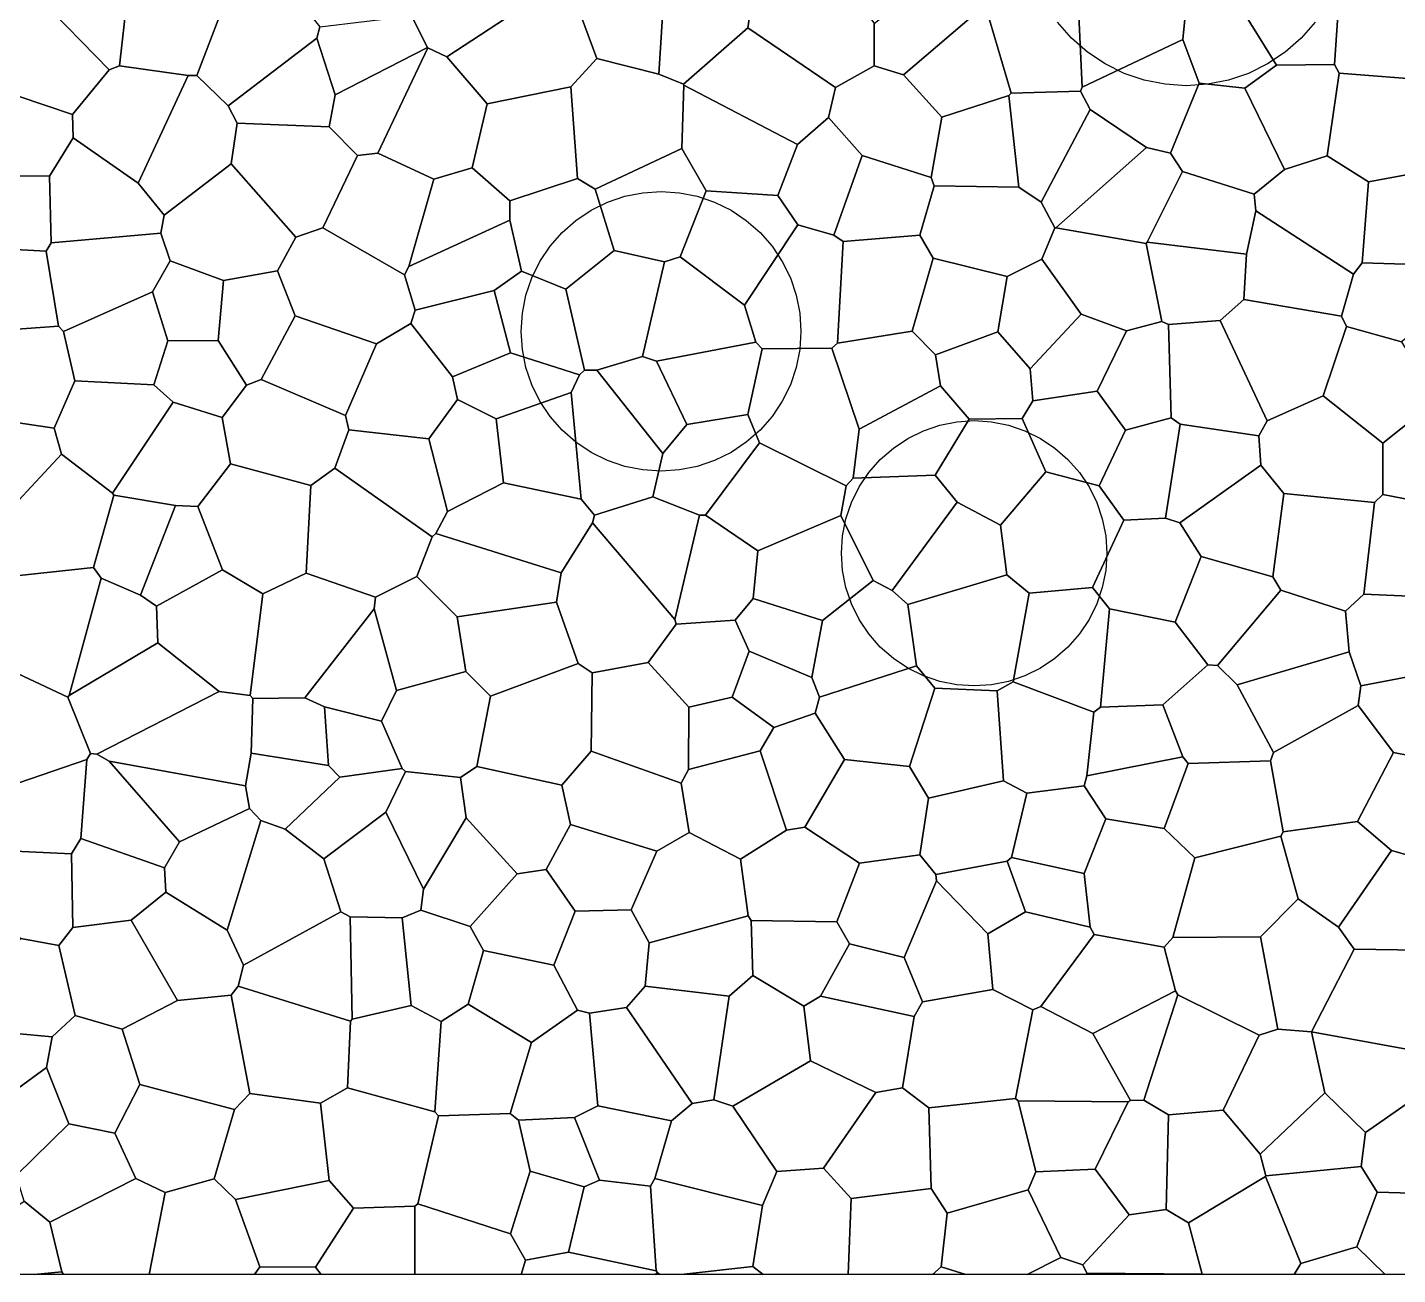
# Model space of a CAD drawing. Header units: metres. Extents: x -200 to 16600, y 0 to 16640.
# Drawn here: x 8404 to 13190, y 0 to 4357 of the extents above; entities that cross this region are included whole.
import ezdxf

# ---------------------------------------------------------------- set-up
doc = ezdxf.new("R2010")
doc.units = ezdxf.units.M
for name, color, linetype in [('PIVOS', 30, 'CONTINUOUS'), ('USO_AGRICULTURA', 30, 'CONTINUOUS'), ('USO_CAMPESTRE', 51, 'CONTINUOUS'), ('USO_PASTAGEM', 42, 'CONTINUOUS'), ('USO_SAVANICA', 82, 'CONTINUOUS'), ('USO_SILVICULTURA', 200, 'CONTINUOUS')]:
    doc.layers.add(name, color=color, linetype=linetype)

msp = doc.modelspace()

# ---------------------------------------------------------------- linework, layer by layer
at = {"layer": 'PIVOS'}
msp.add_lwpolyline([(12902.31, 4375.78), (12853.34, 4319.95), (12797.51, 4270.98), (12735.76, 4229.72), (12669.15, 4196.88), (12598.83, 4173), (12525.99, 4158.52), (12451.89, 4153.66), (12377.78, 4158.52), (12304.94, 4173), (12234.62, 4196.88), (12168.01, 4229.72), (12106.26, 4270.98), (12050.43, 4319.95), (12001.46, 4375.78)], dxfattribs=at)
for points in [[(11106.04, 3295.44), (11101.86, 3231.68), (11089.39, 3169), (11068.85, 3108.49), (11040.59, 3051.18), (11005.09, 2998.04), (10962.95, 2950), (10914.91, 2907.86), (10861.77, 2872.36), (10804.46, 2844.1), (10743.95, 2823.56), (10681.27, 2811.09), (10617.51, 2806.91), (10553.74, 2811.09), (10491.07, 2823.56), (10430.55, 2844.1), (10373.24, 2872.36), (10320.11, 2907.86), (10272.06, 2950), (10229.93, 2998.04), (10194.43, 3051.18), (10166.16, 3108.49), (10145.62, 3169), (10133.15, 3231.68), (10128.98, 3295.44), (10133.15, 3359.21), (10145.62, 3421.89), (10166.16, 3482.4), (10194.43, 3539.71), (10229.93, 3592.84), (10272.06, 3640.89), (10320.11, 3683.02), (10373.24, 3718.52), (10430.55, 3746.79), (10491.07, 3767.33), (10553.74, 3779.8), (10617.51, 3783.98), (10681.27, 3779.8), (10743.95, 3767.33), (10804.46, 3746.79), (10861.77, 3718.52), (10914.91, 3683.02), (10962.95, 3640.89), (11005.09, 3592.84), (11040.59, 3539.71), (11068.85, 3482.4), (11089.39, 3421.89), (11101.86, 3359.21)], [(12174.21, 2520.27), (12170.25, 2459.78), (12158.42, 2400.32), (12138.94, 2342.92), (12112.12, 2288.55), (12078.45, 2238.15), (12038.48, 2192.57), (11992.9, 2152.6), (11942.5, 2118.92), (11888.13, 2092.11), (11830.72, 2072.63), (11771.27, 2060.8), (11710.78, 2056.83), (11650.29, 2060.8), (11590.83, 2072.63), (11533.43, 2092.11), (11479.06, 2118.92), (11428.66, 2152.6), (11383.08, 2192.57), (11343.11, 2238.15), (11309.43, 2288.55), (11282.62, 2342.92), (11263.14, 2400.32), (11251.31, 2459.78), (11247.35, 2520.27), (11251.31, 2580.76), (11263.14, 2640.21), (11282.62, 2697.62), (11309.43, 2751.98), (11343.11, 2802.39), (11383.08, 2847.96), (11428.66, 2887.93), (11479.06, 2921.61), (11533.43, 2948.42), (11590.83, 2967.91), (11650.29, 2979.74), (11710.78, 2983.7), (11771.27, 2979.74), (11830.72, 2967.91), (11888.13, 2948.42), (11942.5, 2921.61), (11992.9, 2887.93), (12038.48, 2847.96), (12078.45, 2802.39), (12112.12, 2751.98), (12138.94, 2697.62), (12158.42, 2640.21), (12170.25, 2580.76)]]:
    msp.add_lwpolyline(points, close=True, dxfattribs=at)
at = {"layer": 'USO_AGRICULTURA'}
for points in [[(10040.01, 4696.37), (10251.61, 4505.68), (9869.57, 4254.53), (9802.44, 4285.94), (9801.56, 4286.97), (9749.93, 4387.95)], [(10460.67, 4647.31), (10627.31, 4471.48), (10609.96, 4194.45), (10393.31, 4248.77), (10306.22, 4485.66), (10460.35, 4647.43)], [(10763.24, 4573.96), (10923.57, 4568.57), (10936.76, 4465.61), (10919.9, 4355.35), (10696.04, 4158.91), (10609.96, 4194.45), (10627.31, 4471.48)], [(11599.75, 4562.57), (11741.95, 4466.7), (11751.45, 4448.29), (11748.87, 4434.72), (11464.23, 4191.27), (11361.59, 4222.98), (11361.83, 4371.49)], [(10251.61, 4505.68), (10306.22, 4485.66), (10393.31, 4248.77), (10302.65, 4150.25), (10010.04, 4090.65), (9869.57, 4254.53)], [(12761.53, 4539.51), (12986.03, 4468.17), (12969.6, 4227.32), (12766.44, 4224.92), (12634.72, 4436.97)], [(13073.24, 4541.41), (13360.4, 4433.96), (13312.92, 4171.78), (12986.26, 4197.85), (12969.6, 4227.32), (12986.03, 4468.17)], [(10936.76, 4465.61), (11304.08, 4455.08), (11361.83, 4371.49), (11361.59, 4222.98), (11226.62, 4147.77), (10919.9, 4355.35)], [(12108.83, 4486.74), (12415.26, 4440.86), (12448.26, 4397.63), (12439.55, 4314.87), (12087.76, 4148.11), (12074.19, 4449.2)], [(11464.23, 4191.27), (11748.87, 4434.72), (11840.18, 4127.24), (11832.42, 4119.27), (11598.29, 4043.68)], [(11751.45, 4448.29), (12074.19, 4449.2), (12087.76, 4148.11), (12081.95, 4134.4), (11840.18, 4127.24), (11748.87, 4434.72)], [(12448.26, 4397.63), (12634.72, 4436.97), (12766.44, 4224.92), (12656, 4145.41), (12496.73, 4162.98), (12439.55, 4314.87)], [(10919.9, 4355.35), (11226.62, 4147.77), (11202.49, 4042.29), (11094.43, 3947.76), (10696.97, 4155.03), (10696.04, 4158.91)], [(12087.76, 4148.11), (12439.55, 4314.87), (12496.73, 4162.98), (12396.57, 3917.49), (12312.6, 3937.44), (12115.88, 4070.43), (12081.95, 4134.4)], [(9869.57, 4254.53), (10010.04, 4090.65), (9957.96, 3866.61), (9823.54, 3827.63), (9628.4, 3917.66), (9802.44, 4285.94)], [(10609.96, 4194.45), (10696.04, 4158.91), (10696.97, 4155.03), (10689.58, 3934.12), (10386.93, 3792.8), (10325.88, 3829.52), (10302.65, 4150.25), (10393.31, 4248.77)], [(11361.59, 4222.98), (11464.23, 4191.27), (11598.29, 4043.68), (11561.09, 3833.19), (11319.29, 3909.74), (11202.49, 4042.29), (11226.62, 4147.77)], [(12766.44, 4224.92), (12969.6, 4227.32), (12986.26, 4197.85), (12943.99, 3908.9), (12794.9, 3861.39), (12656, 4145.41)], [(12986.26, 4197.85), (13312.92, 4171.78), (13333.73, 4141.46), (13322.51, 3900.02), (13245.3, 3847.1), (13087.77, 3817.98), (12943.99, 3908.9)], [(9957.96, 3866.61), (10010.04, 4090.65), (10302.65, 4150.25), (10325.88, 3829.52), (10088.62, 3751.12)], [(10696.97, 4155.03), (11094.43, 3947.76), (11025.53, 3769.82), (10775.46, 3786.8), (10689.58, 3934.12)], [(11598.29, 4043.68), (11832.42, 4119.27), (11866.89, 3798.85), (11571.38, 3804.11), (11561.09, 3833.19)], [(11840.18, 4127.24), (12081.95, 4134.4), (12115.88, 4070.43), (11944.82, 3747.1), (11866.89, 3798.85), (11832.42, 4119.27)], [(12496.73, 4162.98), (12656, 4145.41), (12794.9, 3861.39), (12688.73, 3774.43), (12438.44, 3854.32), (12396.57, 3917.49)], [(12115.88, 4070.43), (12312.6, 3937.44), (11996.64, 3657.68), (11993.22, 3657.19), (11944.82, 3747.1)], [(11202.49, 4042.29), (11319.29, 3909.74), (11220.56, 3632), (11095.17, 3668), (11025.53, 3769.82), (11094.43, 3947.76)], [(10689.58, 3934.12), (10775.46, 3786.8), (10684.12, 3555.42), (10629.56, 3537.87), (10453.49, 3578.48), (10386.93, 3792.8)], [(11996.64, 3657.68), (12312.6, 3937.44), (12396.57, 3917.49), (12438.44, 3854.32), (12314.57, 3606.78), (12311.07, 3601.91)], [(11319.29, 3909.74), (11561.09, 3833.19), (11571.38, 3804.11), (11521.09, 3631.87), (11253.24, 3609.15), (11220.56, 3632)], [(12794.9, 3861.39), (12943.99, 3908.9), (13087.77, 3817.98), (13066.32, 3534.96), (13036.27, 3495.09), (12694.91, 3716.04), (12688.73, 3774.43)], [(9957.96, 3866.61), (10088.62, 3751.12), (10089.67, 3683.79), (9736.05, 3521.91), (9823.54, 3827.63)], [(10325.88, 3829.52), (10386.93, 3792.8), (10453.49, 3578.48), (10284.92, 3443.21), (10129.83, 3505.82), (10089.67, 3683.79), (10088.62, 3751.12)], [(12438.44, 3854.32), (12688.73, 3774.43), (12694.91, 3716.04), (12661.79, 3565.04), (12314.57, 3606.78)], [(13087.77, 3817.98), (13245.3, 3847.1), (13366.88, 3525.48), (13066.32, 3534.96)], [(11025.53, 3769.82), (11095.17, 3668), (10909.21, 3387.17), (10684.12, 3555.42), (10775.46, 3786.8)], [(11571.38, 3804.11), (11866.89, 3798.85), (11944.82, 3747.1), (11993.22, 3657.19), (11947.51, 3547.58), (11825.74, 3487.21), (11567.22, 3551.53), (11521.09, 3631.87)], [(12694.91, 3716.04), (13036.27, 3495.09), (12993.92, 3348.89), (12652.41, 3406.3), (12661.79, 3565.04)], [(9736.05, 3521.91), (10089.67, 3683.79), (10129.83, 3505.82), (10034.31, 3437.92), (9758.14, 3369.89), (9721.46, 3492.36)], [(11095.17, 3668), (11220.56, 3632), (11253.24, 3609.15), (11234.16, 3254.71), (11213.24, 3236.16), (10970.81, 3234.85), (10947.93, 3258.03), (10909.21, 3387.17)], [(11996.64, 3657.68), (12311.07, 3601.91), (12366.43, 3329.5), (12243.37, 3297.76), (12085, 3355.04), (11947.51, 3547.58), (11993.22, 3657.19)], [(11234.16, 3254.71), (11253.24, 3609.15), (11521.09, 3631.87), (11567.22, 3551.53), (11494.06, 3296.37)], [(12311.07, 3601.91), (12314.57, 3606.78), (12661.79, 3565.04), (12652.41, 3406.3), (12570.41, 3332.99), (12389.58, 3319.12), (12366.43, 3329.5)], [(10453.49, 3578.48), (10629.56, 3537.87), (10552.59, 3207.43), (10393.03, 3159.34), (10349.84, 3159.32), (10284.92, 3443.21)], [(10684.12, 3555.42), (10909.21, 3387.17), (10947.93, 3258.03), (10601.96, 3191.49), (10552.59, 3207.43), (10629.56, 3537.87)], [(11567.22, 3551.53), (11825.74, 3487.21), (11794.06, 3294.32), (11575.57, 3213.81), (11494.06, 3296.37)], [(11825.74, 3487.21), (11947.51, 3547.58), (12085, 3355.04), (11906.12, 3164.94), (11794.06, 3294.32)], [(10129.83, 3505.82), (10284.92, 3443.21), (10349.84, 3159.32), (10332.61, 3143.07), (10091.86, 3220.81), (10034.31, 3437.92)], [(13066.32, 3534.96), (13366.88, 3525.48), (13412.2, 3497.36), (13369.64, 3392.04), (13203.74, 3258.59), (13010.84, 3312.08), (12993.92, 3348.89), (13036.27, 3495.09)], [(9758.14, 3369.89), (10034.31, 3437.92), (10091.86, 3220.81), (9888.41, 3136.14), (9743.01, 3322.34)], [(12652.41, 3406.3), (12993.92, 3348.89), (13010.84, 3312.08), (12930.23, 3069.75), (12734.55, 2983.38), (12570.41, 3332.99)], [(12085, 3355.04), (12243.37, 3297.76), (12140, 3086.83), (11915.59, 3053.13), (11906.12, 3164.94)], [(12366.43, 3329.5), (12389.58, 3319.12), (12399.31, 2992.78), (12239.13, 2949.71), (12140, 3086.83), (12243.37, 3297.76)], [(12399.31, 2992.78), (12389.58, 3319.12), (12570.41, 3332.99), (12734.55, 2983.38), (12704.83, 2930.07), (12430.1, 2970.7)], [(13010.84, 3312.08), (13203.74, 3258.59), (13327.02, 3054.65), (13138.4, 2905.12), (12930.23, 3069.75)], [(10601.96, 3191.49), (10947.93, 3258.03), (10970.81, 3234.85), (10920.43, 3005.11), (10707.51, 2970.61)], [(11234.16, 3254.71), (11494.06, 3296.37), (11575.57, 3213.81), (11593.85, 3104.83), (11309.61, 2954.26), (11213.24, 3236.16)], [(11593.85, 3104.83), (11575.57, 3213.81), (11794.06, 3294.32), (11906.12, 3164.94), (11915.59, 3053.13), (11878.44, 2990.89), (11693.26, 2988.17)], [(10091.86, 3220.81), (10332.61, 3143.07), (10303.01, 3081.32), (10041.55, 2990.3), (9906.84, 3057.2), (9888.41, 3136.14)], [(10393.03, 3159.34), (10552.59, 3207.43), (10601.96, 3191.49), (10707.51, 2970.61), (10623.03, 2869.09)], [(10970.81, 3234.85), (11213.24, 3236.16), (11309.61, 2954.26), (11288.69, 2782.13), (11263.37, 2755.94), (10961.71, 2905.87), (10920.43, 3005.11)], [(10393.03, 3159.34), (10623.03, 2869.09), (10588.41, 2717.31), (10384.75, 2653.09), (10338.03, 2708.83), (10303.01, 3081.32), (10332.61, 3143.07), (10349.84, 3159.32)], [(10067.17, 2765.98), (10041.55, 2990.3), (10303.01, 3081.32), (10338.03, 2708.83)], [(11593.85, 3104.83), (11693.26, 2988.17), (11574.23, 2793.54), (11288.69, 2782.13), (11309.61, 2954.26)], [(11915.59, 3053.13), (12140, 3086.83), (12239.13, 2949.71), (12147.25, 2755.24), (11960.69, 2804.58), (11878.44, 2990.89)], [(12734.55, 2983.38), (12930.23, 3069.75), (13138.4, 2905.12), (13138.01, 2725.78), (13109.55, 2697.9), (12792.62, 2728.6), (12712.65, 2828.35), (12704.83, 2930.07)], [(9906.84, 3057.2), (10041.55, 2990.3), (10067.17, 2765.98), (9871.56, 2666.16), (9805.86, 2919.65)], [(13327.02, 3054.65), (13537.57, 3033.45), (13596.93, 2948.78), (13246.78, 2704.62), (13138.01, 2725.78), (13138.4, 2905.12)], [(10707.51, 2970.61), (10920.43, 3005.11), (10961.71, 2905.87), (10772.36, 2653.76), (10751.62, 2653.32), (10588.41, 2717.31), (10623.03, 2869.09)], [(11574.23, 2793.54), (11693.26, 2988.17), (11878.44, 2990.89), (11960.69, 2804.58), (11802.59, 2617.77), (11650.96, 2699.04)], [(12147.25, 2755.24), (12239.13, 2949.71), (12399.31, 2992.78), (12430.1, 2970.7), (12378.82, 2642.28), (12233.41, 2635.61)], [(12378.82, 2642.28), (12430.1, 2970.7), (12704.83, 2930.07), (12712.65, 2828.35), (12428.69, 2626.75)], [(10772.36, 2653.76), (10961.71, 2905.87), (11263.37, 2755.94), (11244.8, 2651.75), (10954.95, 2529.2)], [(12428.69, 2626.75), (12712.65, 2828.35), (12792.62, 2728.6), (12753.48, 2437.58), (12503.18, 2508.97)], [(9478.13, 2817.41), (9817.67, 2577.87), (9763.94, 2438.49), (9620.16, 2366.56), (9377.97, 2450.65), (9393.79, 2756.63)], [(11288.69, 2782.13), (11574.23, 2793.54), (11650.96, 2699.04), (11424.19, 2389.64), (11358.66, 2424.5), (11244.8, 2651.75), (11263.37, 2755.94)], [(12147.25, 2755.24), (12233.41, 2635.61), (12124.03, 2400.31), (11903.41, 2381.24), (11825.44, 2444.26), (11802.59, 2617.77), (11960.69, 2804.58)], [(10067.17, 2765.98), (10338.03, 2708.83), (10384.75, 2653.09), (10378.37, 2626.11), (10268.15, 2451.5), (9831.02, 2589.48), (9871.56, 2666.16)], [(12792.62, 2728.6), (13109.55, 2697.9), (13072.04, 2377.48), (13007.7, 2317.43), (12781.48, 2390.92), (12753.48, 2437.58)], [(10588.41, 2717.31), (10751.62, 2653.32), (10665.62, 2288.37), (10378.37, 2626.11), (10384.75, 2653.09)], [(11424.19, 2389.64), (11650.96, 2699.04), (11802.59, 2617.77), (11825.44, 2444.26), (11478.67, 2341.33)], [(13109.55, 2697.9), (13138.01, 2725.78), (13246.78, 2704.62), (13463.74, 2540.06), (13486.23, 2480.13), (13485.71, 2477.82), (13364.5, 2364.65), (13072.04, 2377.48)], [(10772.36, 2653.76), (10954.95, 2529.2), (10939.43, 2361.61), (10876.65, 2286.42), (10670.07, 2272.19), (10665.62, 2288.37), (10751.62, 2653.32)], [(10939.43, 2361.61), (10954.95, 2529.2), (11244.8, 2651.75), (11358.66, 2424.5), (11181.32, 2285.12)], [(12233.41, 2635.61), (12378.82, 2642.28), (12428.69, 2626.75), (12503.18, 2508.97), (12412.49, 2279.19), (12183.19, 2326.02), (12124.03, 2400.31)], [(9817.67, 2577.87), (9831.02, 2589.48), (10268.15, 2451.5), (10252.67, 2349.89), (9904.8, 2298.4), (9763.94, 2438.49)], [(10378.37, 2626.11), (10665.62, 2288.37), (10670.07, 2272.19), (10572.35, 2138.63), (10376.53, 2102.5), (10327.26, 2135.36), (10252.67, 2349.89), (10268.15, 2451.5)], [(12503.18, 2508.97), (12753.48, 2437.58), (12781.48, 2390.92), (12560.21, 2128.37), (12527.32, 2130.64), (12412.49, 2279.19)], [(9085.5, 2462.51), (9226.99, 2378.17), (9182.61, 2023.57), (9073.39, 2037.27), (8859.57, 2207.18), (8855.64, 2334.94)], [(9377.97, 2450.65), (9620.16, 2366.56), (9614.91, 2326.35), (9373.44, 2014.89), (9191.8, 2012.27), (9182.61, 2023.57), (9226.99, 2378.17)], [(11825.44, 2444.26), (11903.41, 2381.24), (11847.12, 2070.42), (11791.69, 2039.42), (11573.21, 2049.05), (11508.95, 2127.28), (11478.67, 2341.33)], [(9763.94, 2438.49), (9904.8, 2298.4), (9935.11, 2106.67), (9693, 2040.63), (9614.91, 2326.35), (9620.16, 2366.56)], [(11424.19, 2389.64), (11478.67, 2341.33), (11508.95, 2127.28), (11170.65, 2017.9), (11144.08, 2085.69), (11181.32, 2285.12), (11358.66, 2424.5)], [(12124.03, 2400.31), (12183.19, 2326.02), (12152.04, 1982.99), (12128.95, 1965.41), (11847.12, 2070.42), (11903.41, 2381.24)], [(10252.67, 2349.89), (10327.26, 2135.36), (10021.61, 2021.23), (9935.11, 2106.67), (9904.8, 2298.4)], [(10939.43, 2361.61), (11181.32, 2285.12), (11144.08, 2085.69), (10924.83, 2177.8), (10876.65, 2286.42)], [(12781.48, 2390.92), (13007.7, 2317.43), (13020.55, 2176.17), (12629.5, 2060.83), (12560.21, 2128.37)], [(13072.04, 2377.48), (13364.5, 2364.65), (13407.85, 2123.44), (13061.91, 2057.51), (13020.55, 2176.17), (13007.7, 2317.43)], [(9614.91, 2326.35), (9693, 2040.63), (9640.92, 1933.33), (9441.33, 1983.85), (9373.44, 2014.89)], [(12412.49, 2279.19), (12527.32, 2130.64), (12370.42, 1990.1), (12152.04, 1982.99), (12183.19, 2326.02)], [(10876.65, 2286.42), (10924.83, 2177.8), (10865.24, 2017.71), (10714.2, 1982.35), (10572.35, 2138.63), (10670.07, 2272.19)], [(8545.72, 2017.85), (8550.35, 2023.45), (8859.57, 2207.18), (9073.39, 2037.27), (8646.19, 1818.38), (8624.31, 1820.53)], [(10924.83, 2177.8), (11144.08, 2085.69), (11170.65, 2017.9), (11155.39, 1961.68), (11011.55, 1910.98), (10865.24, 2017.71)], [(12755.81, 1823.74), (12629.5, 2060.83), (13020.55, 2176.17), (13061.91, 2057.51), (13051.87, 1988.17)], [(9935.11, 2106.67), (10021.61, 2021.23), (9973.71, 1775.52), (9916.93, 1736.58), (9724.51, 1757.64), (9713.67, 1768.62), (9640.92, 1933.33), (9693, 2040.63)], [(10327.26, 2135.36), (10376.53, 2102.5), (10373.8, 1828.57), (10271.22, 1709.68), (9973.71, 1775.52), (10021.61, 2021.23)], [(10572.35, 2138.63), (10714.2, 1982.35), (10713.38, 1765), (10687.47, 1717.17), (10373.8, 1828.57), (10376.53, 2102.5)], [(11170.65, 2017.9), (11508.95, 2127.28), (11573.21, 2049.05), (11484.67, 1775.34), (11258.26, 1799.91), (11155.39, 1961.68)], [(12560.21, 2128.37), (12629.5, 2060.83), (12755.81, 1823.74), (12746.47, 1795.17), (12457.81, 1785.15), (12439.98, 1808.91), (12370.42, 1990.1), (12527.32, 2130.64)], [(13061.91, 2057.51), (13407.85, 2123.44), (13522.93, 2026.98), (13235.03, 1812.54), (13175.84, 1824.26), (13051.87, 1988.17)], [(11847.12, 2070.42), (12128.95, 1965.41), (12104.35, 1742.85), (12094.67, 1707.88), (11894.71, 1682.13), (11813.75, 1725.53), (11791.69, 2039.42)], [(9182.61, 2023.57), (9191.8, 2012.27), (9185.35, 1822.23), (9165.82, 1707.59), (8689.63, 1793.29), (8646.19, 1818.38), (9073.39, 2037.27)], [(9373.44, 2014.89), (9441.33, 1983.85), (9456.11, 1778.95), (9185.35, 1822.23), (9191.8, 2012.27)], [(10865.24, 2017.71), (11011.55, 1910.98), (10963.66, 1829.83), (10713.38, 1765), (10714.2, 1982.35)], [(11573.21, 2049.05), (11791.69, 2039.42), (11813.75, 1725.53), (11551.33, 1664.04), (11484.67, 1775.34)], [(9640.92, 1933.33), (9713.67, 1768.62), (9495.39, 1737.9), (9456.11, 1778.95), (9441.33, 1983.85)], [(12152.04, 1982.99), (12370.42, 1990.1), (12439.98, 1808.91), (12104.35, 1742.85), (12128.95, 1965.41)], [(12755.81, 1823.74), (13051.87, 1988.17), (13175.84, 1824.26), (13049.2, 1582.7), (12790.58, 1547.12), (12746.47, 1795.17)], [(11155.39, 1961.68), (11258.26, 1799.91), (11119.55, 1563.24), (11055.19, 1553.32), (10963.66, 1829.83), (11011.55, 1910.98)], [(8689.63, 1793.29), (8934.86, 1512.22), (8882.9, 1421.48), (8590.43, 1523.69), (8611.43, 1799.96), (8624.31, 1820.53), (8646.19, 1818.38)], [(9185.35, 1822.23), (9456.11, 1778.95), (9495.39, 1737.9), (9304.21, 1556.09), (9219.3, 1586.96), (9179.75, 1628.49), (9165.82, 1707.59)], [(10373.8, 1828.57), (10687.47, 1717.17), (10714.95, 1544.12), (10602.18, 1479.94), (10300.72, 1572.05), (10271.22, 1709.68)], [(10713.38, 1765), (10963.66, 1829.83), (11055.19, 1553.32), (10894.43, 1451.33), (10714.95, 1544.12), (10687.47, 1717.17)], [(13235.03, 1812.54), (13310.99, 1735.99), (13291.78, 1459.21), (13283.68, 1449.67), (13169.08, 1481.48), (13049.2, 1582.7), (13175.84, 1824.26)], [(8689.63, 1793.29), (9165.82, 1707.59), (9179.75, 1628.49), (8934.86, 1512.22)], [(9973.71, 1775.52), (10271.22, 1709.68), (10300.72, 1572.05), (10215.73, 1415.41), (10115.12, 1400.27), (9937.01, 1595.56), (9916.93, 1736.58)], [(11119.55, 1563.24), (11258.26, 1799.91), (11484.67, 1775.34), (11551.33, 1664.04), (11521.48, 1467.11), (11310.86, 1437.05)], [(12104.35, 1742.85), (12439.98, 1808.91), (12457.81, 1785.15), (12374.47, 1558.86), (12170.61, 1592.13), (12094.67, 1707.88)], [(12374.47, 1558.86), (12457.81, 1785.15), (12746.47, 1795.17), (12790.58, 1547.12), (12782.52, 1532.3), (12481.43, 1456.06)], [(9713.67, 1768.62), (9724.51, 1757.64), (9656.49, 1615.66), (9439.13, 1452.3), (9304.21, 1556.09), (9495.39, 1737.9)], [(9724.51, 1757.64), (9916.93, 1736.58), (9937.01, 1595.56), (9787.54, 1346.71), (9656.49, 1615.66)], [(11813.75, 1725.53), (11894.71, 1682.13), (11841.61, 1457.39), (11825.68, 1444.14), (11576.67, 1398.11), (11521.48, 1467.11), (11551.33, 1664.04)], [(12094.67, 1707.88), (12170.61, 1592.13), (12095.01, 1401.68), (11841.61, 1457.39), (11894.71, 1682.13)], [(9179.75, 1628.49), (9219.3, 1586.96), (9101.66, 1203.86), (8888.14, 1335.71), (8882.9, 1421.48), (8934.86, 1512.22)], [(9304.21, 1556.09), (9439.13, 1452.3), (9498.81, 1266.93), (9158.69, 1080.74), (9101.66, 1203.86), (9219.3, 1586.96)], [(9656.49, 1615.66), (9787.54, 1346.71), (9778.3, 1273.65), (9712.99, 1246.23), (9531.37, 1249.97), (9498.81, 1266.93), (9439.13, 1452.3)], [(9937.01, 1595.56), (10115.12, 1400.27), (9950.96, 1216.46), (9778.3, 1273.65), (9787.54, 1346.71)], [(12374.47, 1558.86), (12481.43, 1456.06), (12404.28, 1177.86), (12373.99, 1143.76), (12130.24, 1188.56), (12115.82, 1213.54), (12095.01, 1401.68), (12170.61, 1592.13)], [(12790.58, 1547.12), (13049.2, 1582.7), (13169.08, 1481.48), (12983.65, 1214.07), (12842.85, 1312.77), (12782.52, 1532.3)], [(10300.72, 1572.05), (10602.18, 1479.94), (10512.48, 1273.92), (10317.66, 1269.77), (10215.73, 1415.41)], [(10714.95, 1544.12), (10894.43, 1451.33), (10921.7, 1253.68), (10575.94, 1159.38), (10512.48, 1273.92), (10602.18, 1479.94)], [(12481.43, 1456.06), (12782.52, 1532.3), (12842.85, 1312.77), (12711.47, 1179.56), (12404.28, 1177.86)], [(8234.63, 1484.72), (8557.68, 1469.85), (8562.95, 1213.17), (8513.73, 1150.06), (8381.68, 1174.84), (8206.95, 1280.86)], [(8590.43, 1523.69), (8882.9, 1421.48), (8888.14, 1335.71), (8766.52, 1237.92), (8562.95, 1213.17), (8557.68, 1469.85)], [(11310.86, 1437.05), (11521.48, 1467.11), (11576.67, 1398.11), (11579.4, 1375.59), (11466.98, 1107.98), (11275.9, 1156.04), (11231.28, 1232.37)], [(11576.67, 1398.11), (11825.68, 1444.14), (11890.2, 1267.99), (11758.09, 1190.1), (11579.4, 1375.59)], [(11841.61, 1457.39), (12095.01, 1401.68), (12115.82, 1213.54), (11890.2, 1267.99), (11825.68, 1444.14)], [(13169.08, 1481.48), (13283.68, 1449.67), (13342.48, 1243.88), (13265.64, 1132.93), (13037.96, 1137.52), (12983.65, 1214.07)], [(9950.96, 1216.46), (10115.12, 1400.27), (10215.73, 1415.41), (10317.66, 1269.77), (10242.55, 1081.62), (9997.02, 1132.56)], [(11579.4, 1375.59), (11758.09, 1190.1), (11776.61, 996.29), (11530.15, 952.72), (11466.98, 1107.98)], [(8766.52, 1237.92), (8888.14, 1335.71), (9101.66, 1203.86), (9158.69, 1080.74), (9139.77, 1007.92), (9116.45, 976.07), (8928.43, 957.68)], [(12842.85, 1312.77), (12983.65, 1214.07), (13037.96, 1137.52), (12889.58, 848.19), (12889.36, 848.06), (12771.48, 857.66), (12711.47, 1179.56)], [(9498.81, 1266.93), (9531.37, 1249.97), (9538.58, 891.86), (9533.24, 885.33), (9139.77, 1007.92), (9158.69, 1080.74)], [(9538.58, 891.86), (9531.37, 1249.97), (9712.99, 1246.23), (9744.37, 939.86)], [(9950.96, 1216.46), (9997.02, 1132.56), (9944.15, 944.4), (9849.68, 884.07), (9744.37, 939.86), (9712.99, 1246.23), (9778.3, 1273.65)], [(10512.48, 1273.92), (10575.94, 1159.38), (10561.96, 1007.59), (10496.3, 933.05), (10367.05, 912.99), (10324.99, 923.93), (10242.55, 1081.62), (10317.66, 1269.77)], [(10921.7, 1253.68), (10931.87, 1236.78), (10938.02, 1044.59), (10855.55, 973.36), (10561.96, 1007.59), (10575.94, 1159.38)], [(11890.2, 1267.99), (12115.82, 1213.54), (12130.24, 1188.56), (11943.3, 937.09), (11915.73, 925.32), (11776.61, 996.29), (11758.09, 1190.1)], [(8766.52, 1237.92), (8928.43, 957.68), (8735.58, 857.08), (8571.44, 905.58), (8513.73, 1150.06), (8562.95, 1213.17)], [(8513.73, 1150.06), (8571.44, 905.58), (8490.69, 830.23), (8236.09, 853.9), (8191.37, 936.35), (8381.68, 1174.84)], [(12130.24, 1188.56), (12373.99, 1143.76), (12413.89, 991.86), (12125.51, 842.45), (11943.3, 937.09)], [(12404.28, 1177.86), (12711.47, 1179.56), (12771.48, 857.66), (12706.17, 836.29), (12422.7, 977.47), (12413.89, 991.86), (12373.99, 1143.76)], [(10242.55, 1081.62), (10324.99, 923.93), (10164.42, 811.2), (9944.15, 944.4), (9997.02, 1132.56)], [(13037.96, 1137.52), (13265.64, 1132.93), (13361.01, 892.5), (13323.11, 769.53), (12889.58, 848.19)], [(9139.77, 1007.92), (9533.24, 885.33), (9522.33, 652.62), (9427.36, 598.55), (9181.2, 632.39), (9116.45, 976.07)], [(10561.96, 1007.59), (10855.55, 973.36), (10801.24, 611.03), (10725.52, 597.9), (10496.3, 933.05)], [(9116.45, 976.07), (9181.2, 632.39), (9128.02, 576.89), (8796.71, 663.61), (8735.58, 857.08), (8928.43, 957.68)], [(11776.61, 996.29), (11915.73, 925.32), (11855.4, 615.54), (11552.39, 582.26), (11460.96, 652.75), (11501.62, 901.78), (11530.15, 952.72)], [(12125.51, 842.45), (12413.89, 991.86), (12422.7, 977.47), (12303.58, 609.14), (12257.09, 607.99)], [(12303.58, 609.14), (12422.7, 977.47), (12706.17, 836.29), (12580.01, 574.86), (12389.66, 557.72)], [(9538.58, 891.86), (9744.37, 939.86), (9849.68, 884.07), (9827.33, 569.18), (9522.33, 652.62), (9533.24, 885.33)], [(9944.15, 944.4), (10164.42, 811.2), (10089.93, 562.83), (9840.5, 554.6), (9827.33, 569.18), (9849.68, 884.07)], [(10315.19, 549.39), (10119.88, 539.25), (10089.93, 562.83), (10164.42, 811.2), (10324.99, 923.93), (10367.05, 912.99), (10397.07, 589.08)], [(10496.3, 933.05), (10725.52, 597.9), (10654.24, 537.22), (10397.07, 589.08), (10367.05, 912.99)], [(11943.3, 937.09), (12125.51, 842.45), (12257.09, 607.99), (12248.83, 603.57), (11864.17, 606.92), (11855.4, 615.54), (11915.73, 925.32)], [(12771.48, 857.66), (12889.36, 848.06), (12935.74, 634.69), (12709.89, 420.25), (12580.01, 574.86), (12706.17, 836.29)], [(12889.58, 848.19), (13323.11, 769.53), (13346.41, 683.82), (13077.18, 496.5), (12935.74, 634.69), (12889.36, 848.06)], [(10867.64, 588.93), (11139.52, 746.3), (11367.27, 635.71), (11184.15, 371.54), (11021.14, 360.6)], [(13346.41, 683.82), (13461.05, 579.4), (13239.93, 283.95), (13118.71, 287.63), (13062.53, 377.41), (13077.18, 496.5)], [(9181.2, 632.39), (9427.36, 598.55), (9457.59, 328.59), (9130.85, 262.19), (9056.42, 334.07), (9128.02, 576.89)], [(9522.33, 652.62), (9827.33, 569.18), (9840.5, 554.6), (9767.89, 247.5), (9757.3, 238.72), (9543.51, 232.56), (9457.59, 328.59), (9427.36, 598.55)], [(12935.74, 634.69), (13077.18, 496.5), (13062.53, 377.41), (12730.13, 345.58), (12709.89, 420.25)], [(10315.19, 549.39), (10397.07, 589.08), (10654.24, 537.22), (10595.92, 336.15), (10580.82, 309.24), (10402.78, 330.45)], [(10867.64, 588.93), (11021.14, 360.6), (10971.09, 241.44), (10595.92, 336.15), (10654.24, 537.22), (10725.52, 597.9), (10801.24, 611.03)], [(11855.4, 615.54), (11864.17, 606.92), (11926.14, 358.81), (11899.61, 295.85), (11616.67, 214.96), (11560.83, 301.14), (11552.39, 582.26)], [(12133.08, 368.44), (11926.14, 358.81), (11864.17, 606.92), (12248.83, 603.57)], [(12303.58, 609.14), (12389.66, 557.72), (12381.39, 227.44), (12252.7, 208.43), (12133.08, 368.44), (12248.83, 603.57), (12257.09, 607.99)], [(12580.01, 574.86), (12709.89, 420.25), (12730.13, 345.58), (12729, 342.23), (12458.99, 180.92), (12381.39, 227.44), (12389.66, 557.72)], [(9840.5, 554.6), (10089.93, 562.83), (10119.88, 539.25), (10160.41, 361.17), (10091.01, 142.47), (9767.89, 247.5)], [(10315.19, 549.39), (10402.78, 330.45), (10348.47, 306.2), (10160.41, 361.17), (10119.88, 539.25)], [(10091.01, 142.47), (10160.41, 361.17), (10348.47, 306.2), (10294.07, 77.99), (10144.45, 50.69)], [(10595.92, 336.15), (10971.09, 241.44), (10938.16, 28.69), (10687.15, 0), (10613.96, 0), (10605.32, 6.4), (10600.02, 13.59), (10580.82, 309.24)], [(11184.15, 371.54), (11280.95, 266.47), (11270.47, 0), (10973.43, 0), (10938.16, 28.69), (10971.09, 241.44), (11021.14, 360.6)], [(12133.08, 368.44), (12252.7, 208.43), (12089.91, 34.36), (12013.24, 59.34), (11899.61, 295.85), (11926.14, 358.81)], [(12458.99, 180.92), (12729, 342.23), (12852.13, 38.51), (12828.25, 0), (12507.88, 0), (12506.89, 2.08)], [(12730.13, 345.58), (13062.53, 377.41), (13118.71, 287.63), (13047.73, 96.76), (12852.13, 38.51), (12729, 342.23)], [(9130.85, 262.19), (9457.59, 328.59), (9543.51, 232.56), (9410.48, 26.54), (9216.16, 27.3)], [(10402.78, 330.45), (10580.82, 309.24), (10600.02, 13.59), (10294.07, 77.99), (10348.47, 306.2)], [(11560.83, 301.14), (11616.67, 214.96), (11595.93, 27.48), (11565.24, 0), (11270.47, 0), (11280.95, 266.47)], [(11899.61, 295.85), (12013.24, 59.34), (11896.16, 0), (11682.13, 0), (11595.93, 27.48), (11616.67, 214.96)], [(13118.71, 287.63), (13239.93, 283.95), (13383.65, 177.28), (13324.76, 16.71), (13217.72, 0), (13146.81, 0), (13047.73, 96.76)], [(9767.89, 247.5), (10091.01, 142.47), (10144.45, 50.69), (10128.65, 0), (9757.56, 0), (9757.3, 238.72)], [(9543.51, 232.56), (9757.3, 238.72), (9757.56, 0), (9430.21, 0), (9410.48, 26.54)], [(12252.7, 208.43), (12381.39, 227.44), (12458.99, 180.92), (12506.89, 2.08), (12104.61, 4.96), (12089.91, 34.36)], [(13047.73, 96.76), (13146.81, 0), (12828.25, 0), (12852.13, 38.51)], [(10294.07, 77.99), (10600.02, 13.59), (10605.32, 6.4), (10596.56, 0), (10128.65, 0), (10144.45, 50.69)], [(12089.91, 34.36), (12104.61, 4.96), (12106.06, 0), (11896.16, 0), (12013.24, 59.34)], [(9410.48, 26.54), (9430.21, 0), (9197.13, 0), (9216.16, 27.3)], [(11565.24, 0), (11595.93, 27.48), (11682.13, 0)], [(12106.06, 0), (12104.61, 4.96), (12506.89, 2.08), (12507.88, 0)]]:
    msp.add_lwpolyline(points, close=True, dxfattribs=at)
at = {"layer": 'USO_CAMPESTRE'}
for points in [[(8228.34, 4434.15), (8444.6, 4461.52), (8689.5, 4208.69), (8561.88, 4052.79), (8273.64, 4149.23)], [(8273.64, 4149.23), (8561.88, 4052.79), (8564.36, 3971.67), (8481.16, 3837.33), (8218.68, 3839.52), (8188.01, 4080.18)], [(8218.68, 3839.52), (8481.16, 3837.33), (8487.68, 3605.16), (8469.22, 3575.07), (8185.66, 3590.36), (8168.48, 3784.63)], [(8185.66, 3590.36), (8469.22, 3575.07), (8513.21, 3313.03), (8240.72, 3293.87), (8174.36, 3579.26)]]:
    msp.add_lwpolyline(points, close=True, dxfattribs=at)
at = {"layer": 'USO_PASTAGEM'}
for points in [[(9743.01, 3322.34), (9888.41, 3136.14), (9906.84, 3057.2), (9805.86, 2919.65), (9526.6, 2951), (9515.59, 3001.32), (9622.92, 3251.82)], [(9526.6, 2951), (9805.86, 2919.65), (9871.56, 2666.16), (9831.02, 2589.48), (9817.67, 2577.87), (9478.13, 2817.41)], [(11119.55, 1563.24), (11310.86, 1437.05), (11231.28, 1232.37), (10931.87, 1236.78), (10921.7, 1253.68), (10894.43, 1451.33), (11055.19, 1553.32)], [(10931.87, 1236.78), (11231.28, 1232.37), (11275.9, 1156.04), (11174.59, 973.1), (11116.29, 938.02), (10938.02, 1044.59)], [(11275.9, 1156.04), (11466.98, 1107.98), (11530.15, 952.72), (11501.62, 901.78), (11174.59, 973.1)]]:
    msp.add_lwpolyline(points, close=True, dxfattribs=at)
at = {"layer": 'USO_SAVANICA'}
for points in [[(8605.11, 4712.46), (8752.79, 4461.8), (8726.26, 4222.66), (8689.5, 4208.69), (8444.6, 4461.52)], [(8937.14, 4567.57), (9118.43, 4509.24), (8995.75, 4189.67), (8965.39, 4189.24), (8726.26, 4222.66), (8752.79, 4461.8)], [(9140.19, 4525.1), (9382.59, 4413.19), (9425.61, 4359.49), (9415.42, 4319.85), (9105.89, 4083.61), (8995.75, 4189.67), (9118.43, 4509.24)], [(9749.93, 4387.95), (9801.56, 4286.97), (9478.67, 4121.3), (9415.42, 4319.85), (9425.61, 4359.49), (9735.37, 4396.77)], [(9105.89, 4083.61), (9415.42, 4319.85), (9478.67, 4121.3), (9458.38, 4010.41), (9136.74, 4022.25)], [(9478.67, 4121.3), (9801.56, 4286.97), (9802.44, 4285.94), (9628.4, 3917.66), (9556.98, 3909.64), (9458.38, 4010.41)], [(8726.26, 4222.66), (8965.39, 4189.24), (8790.63, 3813.06), (8564.36, 3971.67), (8561.88, 4052.79), (8689.5, 4208.69)], [(9105.89, 4083.61), (9136.74, 4022.25), (9116.02, 3881.04), (8882.23, 3701.93), (8790.63, 3813.06), (8965.39, 4189.24), (8995.75, 4189.67)], [(9458.38, 4010.41), (9556.98, 3909.64), (9435.94, 3657.41), (9342.25, 3624.93), (9116.02, 3881.04), (9136.74, 4022.25)], [(8790.63, 3813.06), (8882.23, 3701.93), (8869.91, 3638.45), (8487.68, 3605.16), (8481.16, 3837.33), (8564.36, 3971.67)], [(9116.02, 3881.04), (9342.25, 3624.93), (9278.13, 3506.67), (9089.61, 3472.76), (8903.04, 3541.55), (8869.91, 3638.45), (8882.23, 3701.93)], [(9628.4, 3917.66), (9823.54, 3827.63), (9736.05, 3521.91), (9721.46, 3492.36), (9435.94, 3657.41), (9556.98, 3909.64)], [(8869.91, 3638.45), (8903.04, 3541.55), (8841.32, 3433.33), (8530.07, 3295.52), (8513.21, 3313.03), (8469.22, 3575.07), (8487.68, 3605.16)], [(9435.94, 3657.41), (9721.46, 3492.36), (9758.14, 3369.89), (9743.01, 3322.34), (9622.92, 3251.82), (9339.88, 3349.33), (9278.13, 3506.67), (9342.25, 3624.93)], [(8903.04, 3541.55), (9089.61, 3472.76), (9070.99, 3264.09), (8894.87, 3262.73), (8841.32, 3433.33)], [(9278.13, 3506.67), (9339.88, 3349.33), (9220.86, 3127.35), (9169.63, 3107.02), (9070.99, 3264.09), (9089.61, 3472.76)], [(8841.32, 3433.33), (8894.87, 3262.73), (8846.11, 3109.04), (8569.79, 3122.46), (8530.07, 3295.52)], [(8513.21, 3313.03), (8530.07, 3295.52), (8569.79, 3122.46), (8498.25, 2957.28), (8238.81, 2995.56), (8127.63, 3205.78), (8240.72, 3293.87)], [(9339.88, 3349.33), (9622.92, 3251.82), (9515.59, 3001.32), (9220.86, 3127.35)], [(9070.99, 3264.09), (9169.63, 3107.02), (9084.21, 2994.73), (8913.07, 3047.58), (8846.11, 3109.04), (8894.87, 3262.73)], [(8846.11, 3109.04), (8913.07, 3047.58), (8701.15, 2730.17), (8523.83, 2866.96), (8498.25, 2957.28), (8569.79, 3122.46)], [(9169.63, 3107.02), (9220.86, 3127.35), (9515.59, 3001.32), (9526.6, 2951), (9478.13, 2817.41), (9393.79, 2756.63), (9113.15, 2833.04), (9084.21, 2994.73)], [(8498.25, 2957.28), (8523.83, 2866.96), (8267.71, 2591.06), (8221.52, 2612.46), (8168.46, 2924.89), (8238.81, 2995.56)], [(8701.15, 2730.17), (8705.66, 2723.69), (8635.41, 2470.84), (8332.9, 2437.82), (8325.19, 2448.34), (8267.71, 2591.06), (8523.83, 2866.96)], [(9113.15, 2833.04), (9393.79, 2756.63), (9377.97, 2450.65), (9226.99, 2378.17), (9085.5, 2462.51), (8999.39, 2683.98)], [(8635.41, 2470.84), (8705.66, 2723.69), (8920.98, 2686.73), (8799.22, 2373.25), (8661.33, 2433.44)], [(8999.39, 2683.98), (9085.5, 2462.51), (8855.64, 2334.94), (8799.22, 2373.25), (8920.98, 2686.73)], [(8635.41, 2470.84), (8661.33, 2433.44), (8550.35, 2023.45), (8545.72, 2017.85), (8312.67, 2127.24), (8332.9, 2437.82)], [(8799.22, 2373.25), (8855.64, 2334.94), (8859.57, 2207.18), (8550.35, 2023.45), (8661.33, 2433.44)], [(8545.72, 2017.85), (8624.31, 1820.53), (8611.43, 1799.96), (8254.26, 1677.62), (8242.54, 2100.23), (8312.67, 2127.24)], [(8254.26, 1677.62), (8611.43, 1799.96), (8590.43, 1523.69), (8557.68, 1469.85), (8234.63, 1484.72), (8177.82, 1611.11), (8179.39, 1616.89)], [(10938.02, 1044.59), (11116.29, 938.02), (11139.52, 746.3), (10867.64, 588.93), (10801.24, 611.03), (10855.55, 973.36)], [(11174.59, 973.1), (11501.62, 901.78), (11460.96, 652.75), (11367.27, 635.71), (11139.52, 746.3), (11116.29, 938.02)], [(8735.58, 857.08), (8796.71, 663.61), (8709.92, 494.32), (8549.27, 526.67), (8471.17, 723.73), (8490.69, 830.23), (8571.44, 905.58)], [(8236.09, 853.9), (8490.69, 830.23), (8471.17, 723.73), (8256.98, 567.22), (8139.82, 711.45)], [(8471.17, 723.73), (8549.27, 526.67), (8364.87, 346.8), (8256.54, 431.89), (8256.98, 567.22)], [(8796.71, 663.61), (9128.02, 576.89), (9056.42, 334.07), (8885.21, 286.42), (8783.16, 335.27), (8709.92, 494.32)], [(11460.96, 652.75), (11552.39, 582.26), (11560.83, 301.14), (11280.95, 266.47), (11184.15, 371.54), (11367.27, 635.71)], [(8549.27, 526.67), (8709.92, 494.32), (8783.16, 335.27), (8482.88, 182.98), (8392.37, 256.28), (8364.87, 346.8)], [(8783.16, 335.27), (8885.21, 286.42), (8829.31, 0), (8530.03, 0), (8524.36, 10.03), (8482.88, 182.98)], [(9056.42, 334.07), (9130.85, 262.19), (9216.16, 27.3), (9197.13, 0), (8829.31, 0), (8885.21, 286.42)], [(8392.37, 256.28), (8482.88, 182.98), (8524.36, 10.03), (8427.26, 0), (8035.51, 0), (8046.02, 24.06)], [(8427.26, 0), (8524.36, 10.03), (8530.03, 0)], [(10596.56, 0), (10605.32, 6.4), (10613.96, 0)], [(10687.15, 0), (10938.16, 28.69), (10973.43, 0)]]:
    msp.add_lwpolyline(points, close=True, dxfattribs=at)
at = {"layer": 'USO_SILVICULTURA'}
msp.add_lwpolyline([(8701.15, 2730.17), (8913.07, 3047.58), (9084.21, 2994.73), (9113.15, 2833.04), (8999.39, 2683.98), (8920.98, 2686.73), (8705.66, 2723.69)], close=True, dxfattribs=at)

doc.saveas('drawing.dxf')
